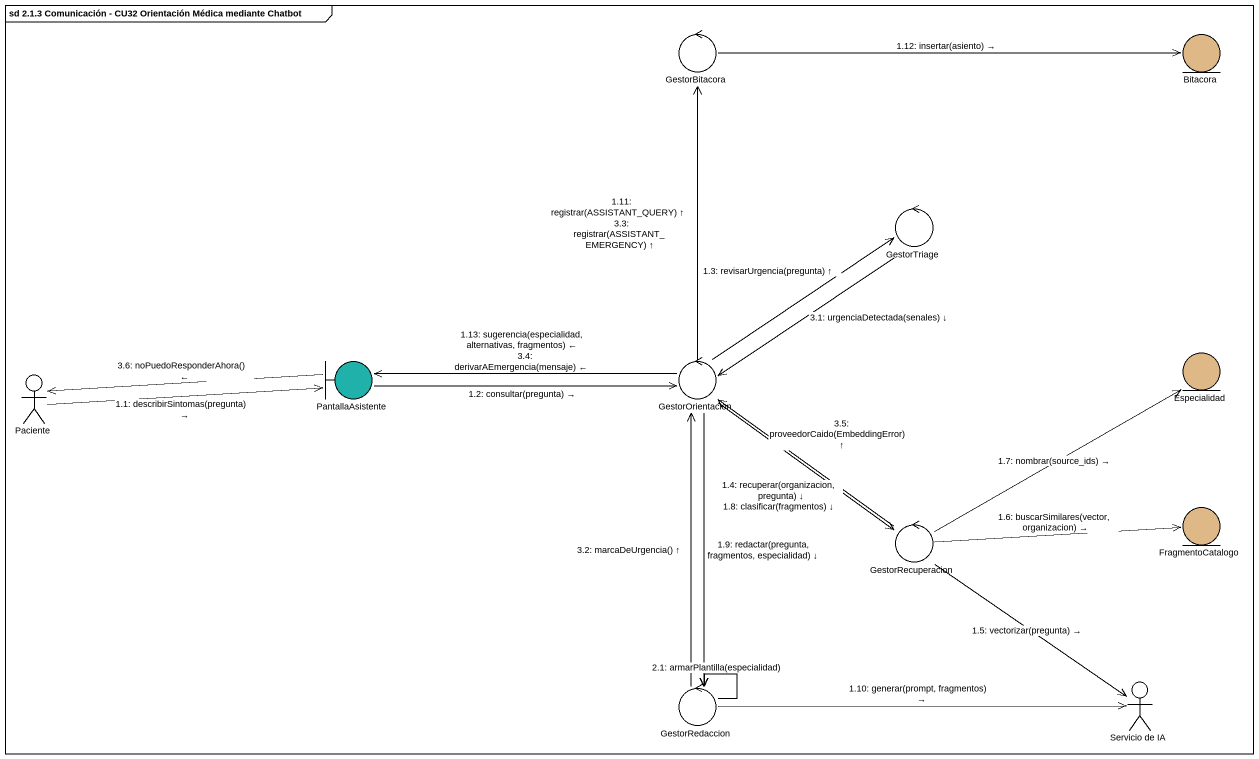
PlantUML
@startuml
mainframe sd 2.1.3 Comunicación - CU32 Orientación Médica mediante Chatbot
control GestorBitacora
entity Bitacora #DEB887
control GestorTriage
entity Especialidad #DEB887
actor Paciente
boundary PantallaAsistente #20B2AA
control GestorOrientacion
entity FragmentoCatalogo #DEB887
control GestorRecuperacion
control GestorRedaccion
actor "Servicio de IA" as Servicio_de_IA
Paciente -right-> PantallaAsistente : 1.1: describirSintomas(pregunta) →
PantallaAsistente -right-> GestorOrientacion : 1.2: consultar(pregunta) →
GestorOrientacion -up-> GestorTriage : 1.3: revisarUrgencia(pregunta) ↑
GestorOrientacion --> GestorRecuperacion : 1.4: recuperar(organizacion, pregunta) ↓\n1.8: clasificar(fragmentos) ↓
GestorRecuperacion --> Servicio_de_IA : 1.5: vectorizar(pregunta) →
GestorRecuperacion -right-> FragmentoCatalogo : 1.6: buscarSimilares(vector, organizacion) →
GestorRecuperacion -right-> Especialidad : 1.7: nombrar(source_ids) →
GestorOrientacion --> GestorRedaccion : 1.9: redactar(pregunta, fragmentos, especialidad) ↓
GestorRedaccion -right-> Servicio_de_IA : 1.10: generar(prompt, fragmentos) →
GestorOrientacion -up-> GestorBitacora : 1.11: registrar(ASSISTANT_QUERY) ↑\n3.3: registrar(ASSISTANT_EMERGENCY) ↑
GestorBitacora -right-> Bitacora : 1.12: insertar(asiento) →
GestorOrientacion -left-> PantallaAsistente : 1.13: sugerencia(especialidad, alternativas, fragmentos) ←\n3.4: derivarAEmergencia(mensaje) ←
GestorRedaccion --> GestorRedaccion : 2.1: armarPlantilla(especialidad)
GestorTriage --> GestorOrientacion : 3.1: urgenciaDetectada(senales) ↓
GestorRedaccion -up-> GestorOrientacion : 3.2: marcaDeUrgencia() ↑
GestorRecuperacion -up-> GestorOrientacion : 3.5: proveedorCaido(EmbeddingError) ↑
PantallaAsistente -left-> Paciente : 3.6: noPuedoResponderAhora() ←
@enduml
